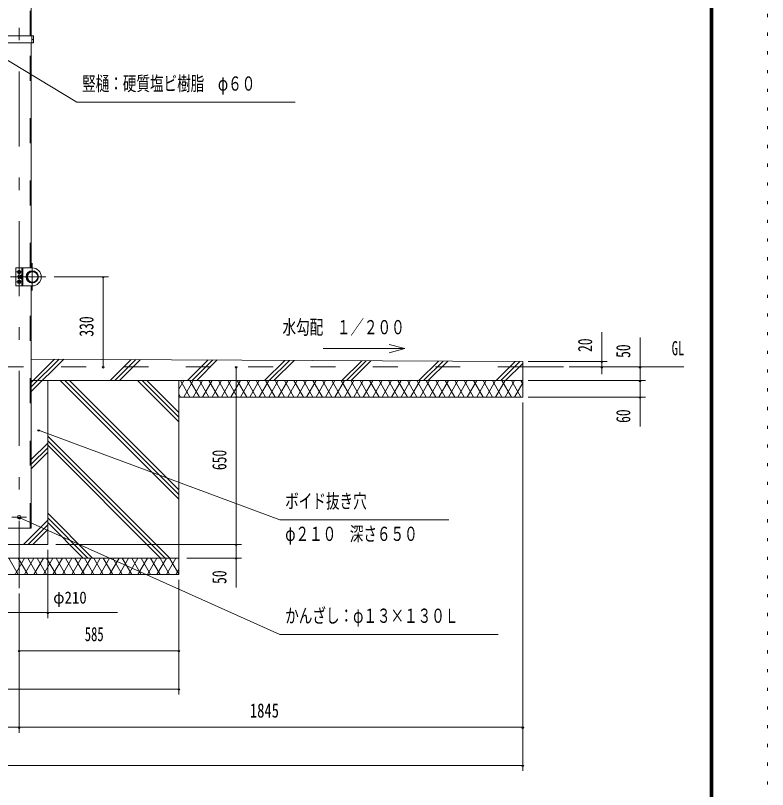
# Model space of a CAD drawing. Units: millimetres, scale not verified. Extents: x -31545 to 31552, y -14700 to 14700.
# Drawn here: x 21907 to 31552, y -3885 to 6040 of the extents above; entities that cross this region are included whole.
import ezdxf
from ezdxf.enums import TextEntityAlignment as Align

# ---------------------------------------------------------------- set-up
doc = ezdxf.new("R2010")
doc.units = ezdxf.units.MM
doc.header["$LTSCALE"] = 80
for name, pattern in [('USER2', [10, 4, -6]), ('USER3', [24, 12, -5, 2, -5]), ('USER4', [3, 0.5, -2.5])]:
    doc.linetypes.add(name, pattern=pattern)
for name, color, linetype, lineweight in [('0-6_2-02BOLD', 7, 'Continuous', 18), ('0-7_2-12HIDDEN', 3, 'USER2', 18), ('0-8_2-22CENTER', 3, 'USER3', 18), ('0-9_2-42THIN', 4, 'Continuous', 18), ('0-A_2-52DIM', 3, 'Continuous', 18), ('0-B_2-62HATCH', 2, 'Continuous', 18), ('0-C_F-F1PAPER', 5, 'Continuous', 18), ('0-D_F-E_J_ADD', 5, 'USER4', 18)]:
    doc.layers.add(name, color=color, linetype=linetype, lineweight=lineweight)
doc.styles.add('ＭＳ ゴシック', font='')
doc.styles.get('ＭＳ ゴシック').set_extended_font_data('MS Gothic')

msp = doc.modelspace()

# ---------------------------------------------------------------- linework, layer by layer
at = {"layer": '0-6_2-02BOLD'}
for p, q in [((22110.35, 5778.4), (22110.35, 7241.41)), ((22115.93, 5687.41), (22115.93, 5778.4)), ((22110.35, 2803.4), (22110.35, 5687.41)), ((22115.93, 5732.91), (22137.28, 5732.91)), ((21989.42, 2803.4), (21989.42, 2572.4)), ((21954.42, 2698.01), (21942.19, 2698.01)), ((21971.92, 2698.4), (21954.42, 2698.4)), ((21989.42, 2698.01), (21973.69, 2698.01)), ((22048.22, 2698.4), (22044.37, 2698.4)), ((21942.19, 2677.8), (21954.42, 2677.8)), ((21954.42, 2677.4), (21971.92, 2677.4)), ((21973.69, 2677.8), (21989.42, 2677.8)), ((22044.37, 2677.4), (22048.22, 2677.4)), ((22110.36, -532.1), (22110.34, 2572.4)), ((28411.91, 1532.9), (28936.91, 1532.9)), ((22110.34, 1357.9), (28411.91, 1357.9)), ((21798.49, -532.1), (22110.35, -532.1)), ((18751.92, -917.1), (24001.92, -917.1))]:
    msp.add_line(p, q, dxfattribs=at)
for points in [[(20895.69, 5778.4), (22137.28, 5778.4), (22137.28, 5687.41), (20895.69, 5687.41)], [(22122.42, 2572.4), (21912.43, 2572.4), (21912.43, 2803.4), (22122.42, 2803.4)], [(21989.42, 2667.7), (21973.69, 2667.7), (21971.92, 2670.75), (21971.92, 2705.05), (21973.69, 2708.11), (21989.42, 2708.11)], [(24001.92, 1147.9), (28411.91, 1147.9), (28411.91, 1602.9), (22110.34, 1634.25)], [(18751.92, -1127.1), (24001.92, -1127.1), (24001.92, 1357.9)], [(22321.92, 1357.9), (22321.92, -742.1), (21586.92, -742.1), (21586.92, 1357.9)]]:
    msp.add_lwpolyline(points, dxfattribs=at)
for points in [[(21954.41, 2730.69), (21936.92, 2740.8), (21936.92, 2761.01), (21954.42, 2771.11), (21971.92, 2761.01), (21971.92, 2740.8)], [(21942.19, 2667.7), (21954.42, 2667.7), (21954.42, 2708.11), (21942.19, 2708.11), (21940.42, 2705.05), (21940.42, 2670.75)], [(22048.22, 2677.41), (22051.71, 2680.9), (22051.71, 2694.9), (22048.22, 2698.4)], [(21936.92, 2614.8), (21936.92, 2635), (21954.42, 2645.11), (21971.92, 2635), (21971.92, 2614.8), (21954.41, 2604.69)]]:
    msp.add_lwpolyline(points, close=True, dxfattribs=at)
for centre, radius in [((21954.42, 2750.9), 21.88), ((21954.42, 2750.9), 17.15), ((22122.42, 2687.9), 78.75), ((22126.44, 2687.9), 74.72), ((22126.44, 2687.9), 66.67), ((21954.42, 2624.9), 21.88), ((21954.42, 2624.9), 17.15), ((21954.42, -392.1), 22.75)]:
    msp.add_circle(centre, radius, dxfattribs=at)
for centre, radius, start, end in [((22122.42, 2687.9), 115.5, 270, 90), ((21970.2, 2687.91), 29.79, 160.17088, 199.83133), ((21948.53, 2703.06), 8.11, 180, 218.54623), ((22001.7, 2687.9), 29.79, 160.16867, 199.82912), ((21980.03, 2703.06), 8.11, 180, 218.53143), ((21948.53, 2672.75), 8.11, 141.46857, 180), ((21980.03, 2672.75), 8.11, 141.45377, 180)]:
    msp.add_arc(centre, radius, start, end, dxfattribs=at)
at = {"layer": '0-7_2-12HIDDEN'}
for p, q in [((22095.65, 5778.4), (22095.65, 7241.41)), ((22095.65, 2803.4), (22095.65, 5687.41)), ((22000.62, 2572.4), (22000.62, 2803.4)), ((22095.66, -532.1), (22095.65, 2572.4)), ((28411.92, 1532.9), (14341.92, 1532.9))]:
    msp.add_line(p, q, dxfattribs=at)
at = {"layer": '0-8_2-22CENTER'}
for p, q in [((21954.42, 7241.41), (21954.42, -1302.1)), ((22122.42, 2512.9), (22122.42, 2862.9)), ((21842.42, 2687.9), (22297.42, 2687.9)), ((21998.17, 2750.9), (21910.67, 2750.9)), ((21908.38, 2624.9), (21998.17, 2624.9)), ((21859.22, -392.1), (22049.62, -392.1))]:
    msp.add_line(p, q, dxfattribs=at)
at = {"layer": '0-9_2-42THIN'}
for p, q in [((21954.42, 2695.6), (21971.92, 2695.6)), ((21971.92, 2680.2), (21954.42, 2680.2)), ((22051.01, 2695.6), (22044.04, 2695.6)), ((22044.04, 2680.2), (22051.01, 2680.2))]:
    msp.add_line(p, q, dxfattribs=at)
at = {"layer": '0-A_2-52DIM'}
for p, q in [((22402.42, 2687.9), (23102.42, 2687.9)), ((23046.42, 2687.9), (23018.42, 2687.9)), ((23032.42, 2687.9), (23032.42, 1532.9)), ((29426.91, 1438.97), (29426.91, 1980.9)), ((29916.92, 1910.9), (29916.92, 769.9)), ((26699.5, 1713.33), (26902.34, 1767.69)), ((28481.92, 1602.9), (29496.91, 1602.9)), ((29440.91, 1602.9), (29412.91, 1602.9)), ((23046.42, 1532.9), (23018.42, 1532.9)), ((24750.91, 1532.9), (24722.91, 1532.9)), ((24736.91, -1295.1), (24736.91, 1532.9)), ((30476.92, 1532.9), (29006.92, 1532.9)), ((29440.91, 1532.9), (29412.91, 1532.9)), ((29930.92, 1532.9), (29902.92, 1532.9)), ((29986.91, 1357.9), (28481.92, 1357.9)), ((29930.92, 1357.9), (29902.92, 1357.9)), ((28481.92, 1147.9), (29986.91, 1147.9)), ((29930.92, 1147.9), (29902.92, 1147.9)), ((28411.91, -3647.09), (28411.91, 1077.9)), ((22217.87, 723.56), (22189.87, 723.56)), ((21975.93, -402.52), (21947.93, -402.52)), ((22426.91, -742.1), (24806.91, -742.1)), ((24750.91, -742.1), (24722.91, -742.1)), ((22321.92, -1687.1), (22321.92, -812.1)), ((24806.91, -917.1), (24106.92, -917.1)), ((24750.91, -917.1), (24722.91, -917.1)), ((24001.92, -1197.1), (24001.92, -2667.1)), ((21954.42, -1372.1), (21954.42, -3157.09)), ((21499.42, -1617.1), (23214.41, -1617.1)), ((22335.92, -1617.1), (22307.92, -1617.1)), ((21968.42, -2107.1), (21940.42, -2107.1)), ((21954.42, -2107.1), (24001.92, -2107.1)), ((24015.92, -2107.1), (23987.92, -2107.1)), ((24001.92, -2597.1), (18751.92, -2597.1)), ((24015.92, -2597.1), (23987.92, -2597.1)), ((28411.91, -3087.09), (14341.91, -3087.09)), ((21968.42, -3087.09), (21940.42, -3087.09)), ((28425.91, -3087.09), (28397.91, -3087.09)), ((14341.91, -3577.09), (28411.91, -3577.09)), ((28425.91, -3577.09), (28397.91, -3577.09))]:
    msp.add_line(p, q, dxfattribs=at)
for points in [[(20860.87, 6033), (22692.27, 4926.09), (25492.28, 4926.09)], [(25852.34, 1767.69), (26902.34, 1767.69), (26699.5, 1822.04)], [(27466.92, -427.1), (25296.91, -427.1), (22203.87, 723.56)], [(21961.93, -402.52), (25296.91, -1897.1), (28096.92, -1897.1)]]:
    msp.add_lwpolyline(points, dxfattribs=at)
for centre in [(23032.42, 2687.9), (29426.91, 1602.9), (23032.42, 1532.9), (24736.91, 1532.9), (29426.91, 1532.9), (29916.92, 1532.9), (29916.92, 1357.9), (29916.92, 1147.9), (22203.87, 723.56), (21961.93, -402.52), (24736.91, -742.1), (24736.91, -917.1), (22321.92, -1617.1), (21954.42, -2107.1), (24001.92, -2107.1), (24001.92, -2597.1), (21954.42, -3087.09), (28411.91, -3087.09), (28411.91, -3577.09)]:
    msp.add_arc(centre, 14, 180, 0, dxfattribs=at)
at = {"layer": '0-B_2-62HATCH'}
for p, q in [((22407.35, 1632.78), (22110.34, 1335.78)), ((22110.34, 1276.38), (22466.45, 1632.48)), ((22525.55, 1632.19), (22110.35, 1216.99)), ((23122.42, 1357.9), (23392.4, 1627.88)), ((23451.5, 1627.58), (23181.82, 1357.9)), ((23241.21, 1357.9), (23510.61, 1627.29)), ((24112.37, 1357.9), (24377.44, 1622.97)), ((24171.77, 1357.9), (24436.55, 1622.68)), ((24495.65, 1622.39), (24231.17, 1357.9)), ((25102.32, 1357.9), (25362.5, 1618.07)), ((25421.59, 1617.78), (25161.72, 1357.9)), ((25221.11, 1357.9), (25480.7, 1617.49)), ((26092.27, 1357.9), (26347.54, 1613.17)), ((26406.65, 1612.88), (26151.67, 1357.9)), ((26211.07, 1357.9), (26465.75, 1612.59)), ((27082.22, 1357.9), (27332.59, 1608.27)), ((27391.69, 1607.98), (27141.61, 1357.9)), ((27201.01, 1357.9), (27450.8, 1607.68)), ((28072.17, 1357.9), (28317.64, 1603.37)), ((28376.74, 1603.08), (28131.57, 1357.9)), ((28190.96, 1357.9), (28411.91, 1578.86)), ((22482.47, 1357.9), (24001.92, -161.55)), ((24001.92, -102.15), (22541.86, 1357.9)), ((22601.27, 1357.9), (24001.92, -42.75)), ((24001.92, 828.4), (23472.42, 1357.9)), ((23531.81, 1357.9), (24001.92, 887.8)), ((24001.92, 947.2), (23591.21, 1357.9)), ((24064.47, 1357.9), (24001.92, 1249.55)), ((24145.3, 1147.9), (24024.06, 1357.9)), ((24064.47, 1147.9), (24185.72, 1357.9)), ((24266.55, 1147.9), (24145.31, 1357.9)), ((24306.96, 1357.9), (24185.72, 1147.9)), ((24266.55, 1357.9), (24387.79, 1147.9)), ((24428.21, 1357.9), (24306.96, 1147.9)), ((24509.04, 1147.9), (24387.8, 1357.9)), ((24428.21, 1147.9), (24549.45, 1357.9)), ((24509.04, 1357.9), (24630.27, 1147.9)), ((24670.69, 1357.9), (24549.45, 1147.9)), ((24751.52, 1147.9), (24630.28, 1357.9)), ((24670.69, 1147.9), (24791.93, 1357.9)), ((24751.52, 1357.9), (24872.77, 1147.9)), ((24913.18, 1357.9), (24791.94, 1147.9)), ((24994.01, 1147.9), (24872.77, 1357.9)), ((24913.18, 1147.9), (25034.43, 1357.9)), ((24994.01, 1357.9), (25115.26, 1147.9)), ((25155.67, 1357.9), (25034.43, 1147.9)), ((25236.5, 1147.9), (25115.26, 1357.9)), ((25155.67, 1147.9), (25276.91, 1357.9)), ((25236.5, 1357.9), (25357.74, 1147.9)), ((25398.15, 1357.9), (25276.91, 1147.9)), ((25478.98, 1147.9), (25357.74, 1357.9)), ((25398.15, 1147.9), (25519.4, 1357.9)), ((25478.99, 1357.9), (25600.23, 1147.9)), ((25640.64, 1357.9), (25519.4, 1147.9)), ((25721.47, 1147.9), (25600.23, 1357.9)), ((25640.64, 1147.9), (25761.89, 1357.9)), ((25721.47, 1357.9), (25842.72, 1147.9)), ((25883.13, 1357.9), (25761.89, 1147.9)), ((25963.96, 1147.9), (25842.72, 1357.9)), ((25883.13, 1147.9), (26004.37, 1357.9)), ((25963.96, 1357.9), (26085.2, 1147.9)), ((26125.62, 1357.9), (26004.37, 1147.9)), ((26085.2, 1357.9), (26206.45, 1147.9)), ((26125.62, 1147.9), (26246.86, 1357.9)), ((26327.69, 1147.9), (26206.45, 1357.9)), ((26246.86, 1147.9), (26368.11, 1357.9)), ((26327.69, 1357.9), (26448.94, 1147.9)), ((26489.35, 1357.9), (26368.11, 1147.9)), ((26570.18, 1147.9), (26448.94, 1357.9)), ((26489.35, 1147.9), (26610.59, 1357.9)), ((26570.19, 1357.9), (26691.42, 1147.9)), ((26731.83, 1357.9), (26610.59, 1147.9)), ((26812.66, 1147.9), (26691.42, 1357.9)), ((26731.84, 1147.9), (26853.08, 1357.9)), ((26812.67, 1357.9), (26933.91, 1147.9)), ((26974.32, 1357.9), (26853.08, 1147.9)), ((26933.91, 1357.9), (27055.16, 1147.9)), ((26974.33, 1147.9), (27095.57, 1357.9)), ((27176.4, 1147.9), (27055.16, 1357.9)), ((27095.57, 1147.9), (27216.82, 1357.9)), ((27176.4, 1357.9), (27297.64, 1147.9)), ((27338.05, 1357.9), (27216.82, 1147.9)), ((27418.88, 1147.9), (27297.64, 1357.9)), ((27338.05, 1147.9), (27459.3, 1357.9)), ((27418.88, 1357.9), (27540.13, 1147.9)), ((27580.54, 1357.9), (27459.3, 1147.9)), ((27661.37, 1147.9), (27540.13, 1357.9)), ((27580.54, 1147.9), (27701.79, 1357.9)), ((27661.37, 1357.9), (27782.62, 1147.9)), ((27823.03, 1357.9), (27701.79, 1147.9)), ((27903.86, 1147.9), (27782.62, 1357.9)), ((27823.04, 1147.9), (27944.27, 1357.9)), ((27903.87, 1357.9), (28025.1, 1147.9)), ((28065.51, 1357.9), (27944.27, 1147.9)), ((28146.35, 1147.9), (28025.1, 1357.9)), ((28065.52, 1147.9), (28186.76, 1357.9)), ((28146.35, 1357.9), (28267.59, 1147.9)), ((28308.01, 1357.9), (28186.76, 1147.9)), ((28267.59, 1357.9), (28388.83, 1147.9)), ((28308.01, 1147.9), (28411.91, 1327.88)), ((28411.91, 1317.93), (28388.84, 1357.9)), ((24001.92, 1186.26), (24024.06, 1147.9)), ((22321.92, 647.3), (23886.31, -917.1)), ((22321.92, 557.4), (22110.35, 345.83)), ((22110.35, 286.44), (22321.92, 498)), ((23826.92, -917.1), (22321.92, 587.9)), ((23767.52, -917.1), (22321.92, 528.5)), ((22321.92, 438.6), (22110.35, 227.04)), ((22896.36, -917.1), (22321.92, -342.65)), ((22321.92, -432.55), (22012.37, -742.1)), ((22071.77, -742.1), (22321.92, -491.95)), ((22321.92, -402.05), (22836.96, -917.1)), ((22777.57, -917.1), (22321.92, -461.45)), ((22321.92, -551.35), (22131.17, -742.1)), ((21821.47, -917.1), (21942.71, -1127.1)), ((21902.3, -1127.1), (22023.55, -917.1)), ((22063.96, -1127.1), (21942.72, -917.1)), ((22144.79, -917.1), (22023.54, -1127.1)), ((22063.96, -917.1), (22185.21, -1127.1)), ((22144.79, -1127.1), (22266.04, -917.1)), ((22185.21, -917.1), (22306.44, -1127.1)), ((22266.03, -1127.1), (22387.27, -917.1)), ((22306.44, -917.1), (22427.69, -1127.1)), ((22387.27, -1127.1), (22508.52, -917.1)), ((22427.69, -917.1), (22548.93, -1127.1)), ((22508.52, -1127.1), (22629.76, -917.1)), ((22548.93, -917.1), (22670.18, -1127.1)), ((22629.76, -1127.1), (22751.01, -917.1)), ((22670.18, -917.1), (22791.42, -1127.1)), ((22751.01, -1127.1), (22872.25, -917.1)), ((22791.42, -917.1), (22912.67, -1127.1)), ((22872.25, -1127.1), (22993.49, -917.1)), ((23033.9, -1127.1), (22912.67, -917.1)), ((23114.73, -917.1), (22993.49, -1127.1)), ((23033.9, -917.1), (23155.15, -1127.1)), ((23114.73, -1127.1), (23235.98, -917.1)), ((23276.39, -1127.1), (23155.15, -917.1)), ((23357.22, -917.1), (23235.98, -1127.1)), ((23276.39, -917.1), (23397.64, -1127.1)), ((23357.22, -1127.1), (23478.47, -917.1)), ((23518.88, -1127.1), (23397.64, -917.1)), ((23599.71, -917.1), (23478.47, -1127.1)), ((23518.88, -917.1), (23640.12, -1127.1)), ((23599.71, -1127.1), (23720.95, -917.1)), ((23640.12, -917.1), (23761.37, -1127.1)), ((23720.95, -1127.1), (23842.2, -917.1)), ((23882.61, -1127.1), (23761.37, -917.1)), ((23963.44, -917.1), (23842.2, -1127.1)), ((23882.61, -917.1), (24001.92, -1123.74)), ((23963.44, -1127.1), (24001.92, -1060.45))]:
    msp.add_line(p, q, dxfattribs=at)
at = {"layer": '0-C_F-F1PAPER'}
for points in [[(30852.03, -14000), (30852.03, 14140), (-9327.96, 14140), (-9327.96, -14000)], [(30848.53, -13996.5), (30848.53, 14136.5), (-9324.46, 14136.5), (-9324.46, -13996.5)], [(30845.03, -13993), (-9320.96, -13993), (-9320.96, 14133), (30845.03, 14133)], [(30841.53, -13989.5), (30841.53, 14129.5), (-9317.46, 14129.5), (-9317.46, -13989.5)], [(30838.03, -13986), (-9313.96, -13986), (-9313.96, 14126), (30838.03, 14126)], [(30834.53, -13982.5), (30834.53, 14122.5), (-9310.46, 14122.5), (-9310.46, -13982.5)], [(30831.03, -13979), (-9306.96, -13979), (-9306.96, 14119), (30831.03, 14119)], [(30827.54, -13975.5), (30827.54, 14115.5), (-9303.46, 14115.5), (-9303.46, -13975.5)], [(30824.03, -13972), (30824.03, 14112), (-9299.96, 14112), (-9299.96, -13972)], [(30820.53, -13968.5), (30820.53, 14108.5), (-9296.46, 14108.5), (-9296.46, -13968.5)], [(30817.03, -13965), (-9292.96, -13965), (-9292.96, 14105), (30817.03, 14105)]]:
    msp.add_lwpolyline(points, close=True, dxfattribs=at)
at = {"layer": '0-D_F-E_J_ADD'}
msp.add_lwpolyline([(31552.03, -14700), (-10027.97, -14700), (-10027.97, 14700), (31552.03, 14700)], close=True, dxfattribs=at)

# ---------------------------------------------------------------- texts
at = {"layer": '0-A_2-52DIM', "color": 7, "style": 'ＭＳ ゴシック'}
for s, height, width, p in [('竪樋：硬質塩ビ樹脂\u3000φ６０', 182.3, 0.7, (22762.28, 5020.97)), ('水勾配\u3000１／２００', 182.3, 0.7, (25332.19, 1897.56)), ('GL', 182.3, 0.65, (30322.92, 1627.77)), ('ボイド抜き穴', 182.3, 0.7, (25366.91, -332.23)), ('φ２１０\u3000深さ６５０', 182.3, 0.7, (25366.92, -752.23)), ('φ210', 155, 0.9, (22391.92, -1547.1)), ('かんざし：φ１３×１３０Ｌ', 182.3, 0.7, (25366.91, -1802.23)), ('585', 182.3, 0.65, (22796.31, -2037.1)), ('1845', 182.3, 0.75, (24914.04, -3017.09))]:
    msp.add_text(s, height=height, dxfattribs=dict(at, width=width)).set_placement(p, align=Align.BOTTOM_LEFT)
at = {"layer": '0-A_2-52DIM', "color": 7, "style": 'ＭＳ ゴシック', "width": 0.7}
for s, p in [('330', (22962.42, 1921.65)), ('20', (29356.91, 1725.66)), ('50', (29846.92, 1649.5)), ('60', (29846.92, 815.94)), ('650', (24666.92, 210.69)), ('50', (24666.92, -1248.5))]:
    msp.add_text(s, height=182.3, rotation=90, dxfattribs=at).set_placement(p, align=Align.BOTTOM_LEFT)

doc.saveas('drawing.dxf')
